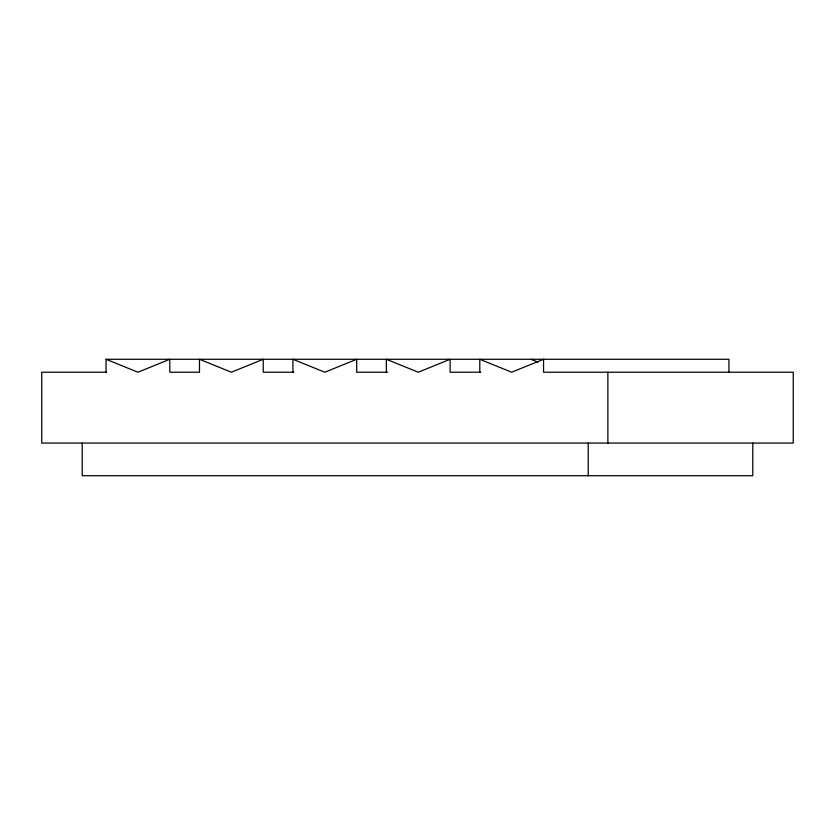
<?xml version="1.0" encoding="UTF-8"?>
<svg xmlns="http://www.w3.org/2000/svg" width="835" height="835" viewBox="0 0 835 835"><rect width="100%" height="100%" fill="white"/><g stroke="black" fill="none" stroke-linecap="round" stroke-linejoin="round"><path stroke-width="1.25" d="M106.055 372.222L106.055 359.28L728.945 359.28L728.945 372.222M106.567 372.222L41.75 372.222L41.75 443.061L793.25 443.061L793.25 372.222L543.554 372.222L543.554 359.28L511.678 372.222L479.801 359.28L479.801 372.222M293.91 372.222L263.255 372.222L263.255 359.28L231.368 372.222L199.492 359.28L199.492 372.222L169.818 372.222L169.818 359.28L137.932 372.222L106.055 359.28M387.67 372.222L356.691 372.222L356.691 359.28L324.805 372.222L292.928 359.28L292.928 372.222M480.783 372.222L450.128 372.222L450.128 359.28L418.241 372.222L386.365 359.28L386.365 372.222M530.893 359.28L537.98 362.15M752.784 443.061L752.784 475.72L82.216 475.72L82.216 443.061M607.87 372.222L607.87 443.061M588.226 443.061L588.226 475.72"/></g></svg>
